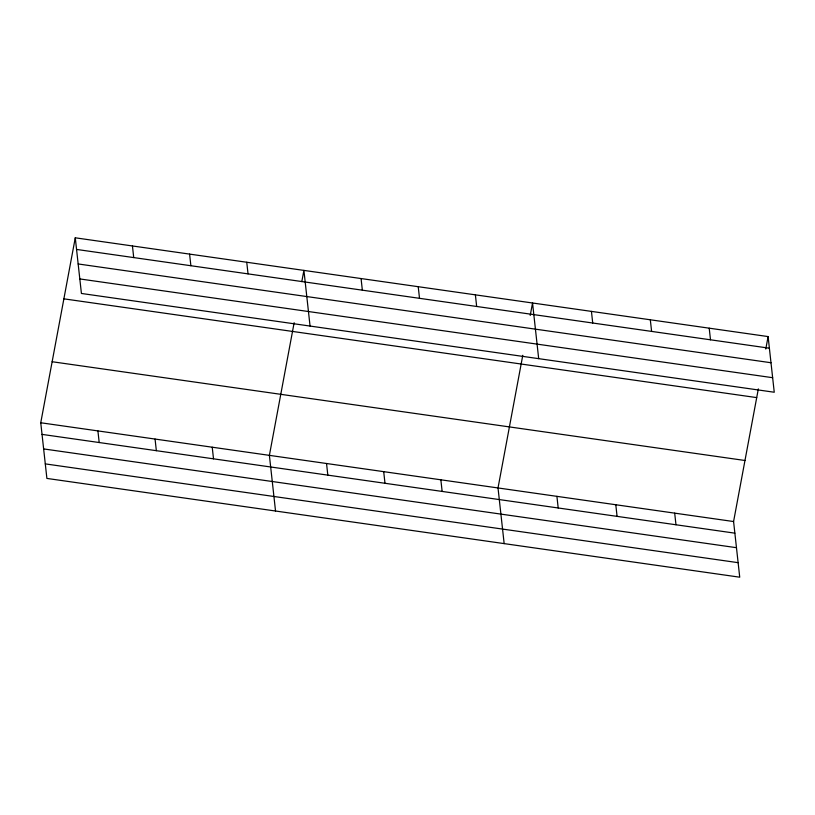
<?xml version="1.0" encoding="UTF-8"?>
<svg xmlns="http://www.w3.org/2000/svg" width="815" height="815" viewBox="0 0 815 815"><rect width="100%" height="100%" fill="white"/><g stroke="black" fill="none" stroke-linecap="round" stroke-linejoin="round"><path stroke-width="1.22" d="M758.337 388.887L733.582 521.539L739.725 577.193L46.893 478.425L40.75 422.761L75.275 237.807L768.107 336.575L774.25 392.239L81.419 293.461L75.275 237.807M294.144 322.709L269.388 455.361L275.531 511.025M301.815 281.603L303.913 270.397L310.057 326.061M522.782 355.309L498.016 487.951L504.159 543.615M530.219 315.446L532.541 302.986L538.684 358.651M765.784 349.034L768.107 336.575M76.559 249.431L769.391 348.199M78.159 263.958L770.99 362.736M79.819 278.934L772.651 377.702M63.886 298.84L756.707 397.608M52.14 361.728L744.971 460.495M40.75 422.761L733.582 521.539M42.034 434.385L734.865 533.163M43.633 448.922L736.465 547.69M45.294 463.888L738.115 562.666M709.213 328.18L710.497 339.804M674.688 513.134L675.971 524.758M650.319 319.786L651.603 331.41M615.794 504.74L617.077 516.364M591.435 311.391L592.719 323.015M556.91 496.345L558.193 507.969M475.389 294.847L476.663 306.471M440.854 479.801L442.138 491.425M418.227 286.697L419.511 298.321M383.702 471.651L384.986 483.275M361.065 278.547L362.349 290.171M326.54 463.501L327.824 475.125M246.751 262.247L248.035 273.871M212.226 447.211L213.51 458.835M189.589 254.097L190.873 265.721M155.064 439.061L156.348 450.685M132.438 245.947L133.721 257.571M97.912 430.911L99.196 442.535"/></g></svg>
